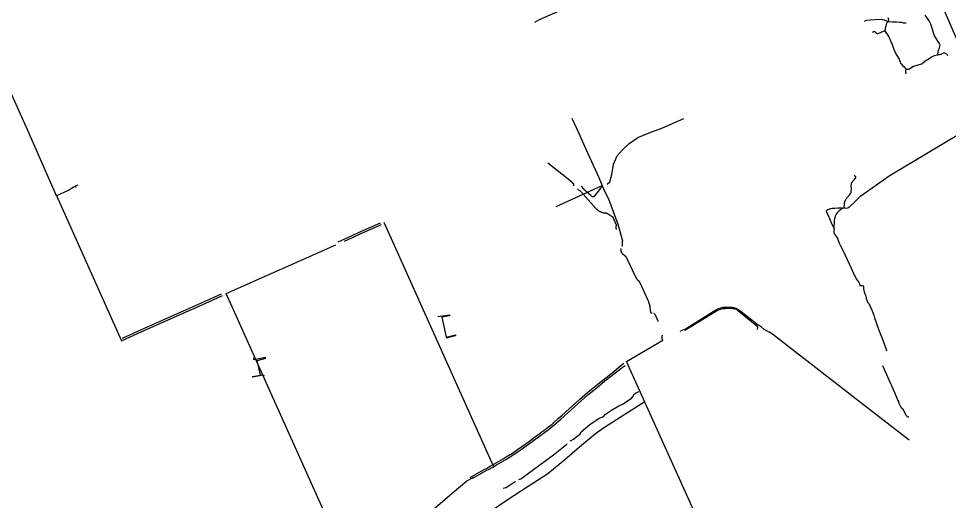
# Model space of a CAD drawing. Header units: inches. Extents: x 327545 to 344127, y 4677187 to 4689491.
# Drawn here: x 331374 to 334894, y 4681611 to 4683436 of the extents above; entities that cross this region are included whole.
import ezdxf

# ---------------------------------------------------------------- set-up
doc = ezdxf.new("R2010")
doc.units = ezdxf.units.IN
doc.header["$MEASUREMENT"] = 0
doc.layers.add('Trails', color=7, linetype='Continuous')

msp = doc.modelspace()

# ---------------------------------------------------------------- linework, layer by layer
at = {"layer": 'Trails'}
for p, q in [((334672.1604, 4683930.6376), (335021.4628, 4683127.5643)), ((331408.1939, 4683013.7236), (331045.6658, 4683821.0175)), ((331516.9955, 4682766.1762), (331408.1939, 4683013.7236)), ((331589.3461, 4682803.4107), (331599.1444, 4682807.2906)), ((331591.9213, 4682797.9243), (331589.3461, 4682803.4107)), ((333407.2239, 4682726.3361), (333580.57, 4682805.4772)), ((331515.4746, 4682769.5358), (331762.8554, 4682218.5248)), ((331517.5824, 4682764.8409), (331516.9955, 4682766.1762)), ((334490.1394, 4682719.8731), (334495.7095, 4682721.4281)), ((333169.233, 4681744.6411), (332756.6552, 4682664.9359)), ((332159.1839, 4682397.4246), (332573.6031, 4682581.015)), ((332631.5882, 4681346.4193), (332159.1839, 4682397.4246)), ((333893.9449, 4682258.3829), (334019.6551, 4682335.4693)), ((333673.412, 4682139.8625), (333810.3428, 4682220.8894)), ((334603.2865, 4681949.7143), (334292.8908, 4682190.3524)), ((334741.3178, 4681842.1583), (334603.2865, 4681949.7143))]:
    msp.add_line(p, q, dxfattribs=at)
for points in [[(333325.9964, 4683422.9921), (333343.3531, 4683432.7288), (333444.9533, 4683476.9672), (333463.1566, 4683485.6456), (333531.0627, 4683510.3007)], [(334573.1541, 4683426.9377), (334582.0334, 4683430.624), (334594.7374, 4683431.7162), (334632.8497, 4683433.9007), (334640.4995, 4683433.218), (334647.0564, 4683431.7162), (334653.7499, 4683428.7126), (334661.0764, 4683425.3965), (334666.0442, 4683425.0262), (334680.3876, 4683424.6167), (334694.0479, 4683423.7975), (334704.8396, 4683423.2513), (334713.0357, 4683422.5687), (334719.4561, 4683420.7938), (334728.1987, 4683420.5208), (334728.3352, 4683417.5171)], [(334661.7736, 4683440.2549), (334663.1165, 4683433.1711), (334662.0573, 4683426.641), (334658.3686, 4683421.9612), (334655.87, 4683419.2529)], [(334849.2822, 4683300.3222), (334849.8167, 4683301.5755), (334849.9358, 4683305.3061), (334851.3645, 4683309.4336), (334852.2759, 4683317.0626), (334853.7279, 4683320.7573), (334856.2679, 4683326.2977), (334857.6649, 4683330.8697), (334858.6259, 4683335.266), (334858.0936, 4683338.1881), (334856.6163, 4683342.0265), (334850.3873, 4683351.4267), (334842.2799, 4683363.0341), (334837.6762, 4683370.6541), (334834.8583, 4683378.3138), (334829.6936, 4683395.4919), (334826.8148, 4683407.4621), (334823.616, 4683415.4926), (334821.563, 4683420.2636), (334817.0205, 4683427.2124), (334811.4023, 4683436.1243), (334802.7908, 4683449.2355)], [(334655.8369, 4683419.1206), (334653.4377, 4683409.2397), (334652.1593, 4683404.9805), (334650.9091, 4683399.1114), (334649.8719, 4683390.4002)], [(334649.8719, 4683390.4002), (334619.4931, 4683377.1884), (334617.6623, 4683382.9655), (334609.8569, 4683387.2021), (334602.2443, 4683384.1209)], [(334649.8719, 4683390.4002), (334653.3895, 4683384.0301), (334660.0957, 4683374.6325), (334664.6448, 4683367.4872), (334671.5797, 4683351.8501), (334677.0367, 4683338.0918), (334681.9647, 4683326.753), (334686.04, 4683313.0052), (334695.2093, 4683296.7116), (334704.3787, 4683282.4546), (334705.6448, 4683276.9398), (334707.4352, 4683272.7802), (334709.4582, 4683267.9142), (334712.0775, 4683264.9773), (334716.9988, 4683258.8654), (334722.6344, 4683253.6267), (334728.5876, 4683248.2292), (334731.3699, 4683246.3228)], [(334731.3699, 4683246.3228), (334732.8738, 4683245.2923), (334736.5484, 4683244.7032), (334741.3903, 4683245.5366), (334744.622, 4683247.3214), (334758.3761, 4683255.9773), (334771.5528, 4683260.7767), (334784.356, 4683263.615), (334789.8488, 4683265.817), (334798.1101, 4683272.7802), (334805.6048, 4683278.6361), (334811.3548, 4683281.9454), (334824.6945, 4683290.4233), (334829.6951, 4683293.2014), (334837.7914, 4683296.7336), (334843.0301, 4683298.4005), (334848.6658, 4683298.8767), (334849.2822, 4683300.3222)], [(334888.0063, 4683297.2126), (334885.678, 4683299.6468), (334883.8788, 4683301.5518), (334881.7621, 4683302.9276), (334879.6455, 4683304.621), (334876.5763, 4683305.7851), (334873.9305, 4683306.2085), (334871.2846, 4683305.891), (334868.6388, 4683304.621), (334865.5696, 4683303.0335), (334863.8763, 4683301.6576), (334862.1829, 4683300.3876), (334856.3621, 4683299.6468), (334853.3987, 4683299.3293), (334850.6471, 4683299.4351), (334849.2822, 4683300.3222)], [(334730.952, 4683227.0132), (334730.2905, 4683229.5268), (334729.4968, 4683232.7018), (334729.2322, 4683235.4799), (334729.4306, 4683237.5304), (334729.5629, 4683239.581), (334730.0921, 4683242.6898), (334730.7535, 4683244.4096), (334731.3699, 4683246.3228)], [(333466.4602, 4683059.845), (333490.749, 4683005.2349), (333519.4828, 4682942.6873), (333567.6957, 4682835.2611), (333588.9682, 4682786.0485), (333604.5253, 4682754.579), (333639.9939, 4682659.5086), (333658.2203, 4682596.4126)], [(333599.4891, 4682810.6338), (333609.8079, 4682819.3651), (333616.9517, 4682847.1464), (333624.0954, 4682886.0402), (333637.5892, 4682917.7903), (333656.6392, 4682939.2216), (333682.833, 4682964.6216), (333716.1706, 4682986.8467), (333758.2394, 4683004.3092), (333806.6583, 4683021.7717), (333890.0022, 4683058.2843)], [(334536.0286, 4682743.9017), (334559.1938, 4682766.2423), (334666.1538, 4682841.7927), (334980.6081, 4683030.0458)], [(333473.8591, 4682803.593), (333474.1845, 4682807.1723), (333474.234, 4682809.0859), (333473.2625, 4682811.4024), (333471.3749, 4682813.4215), (333468.4838, 4682816.2542), (333467.4802, 4682817.0677), (333445.767, 4682834.6678), (333374.9338, 4682889.4093)], [(334495.7095, 4682721.4281), (334497.5943, 4682737.6087), (334499.0075, 4682743.7146), (334501.0395, 4682749.6201), (334502.8387, 4682752.9221), (334503.8547, 4682754.8271), (334504.7226, 4682756.2664), (334505.7386, 4682757.8963), (334507.189, 4682759.5287), (334517.6977, 4682771.824), (334519.6027, 4682774.872), (334520.9998, 4682777.031), (334521.9946, 4682778.5973), (334522.6931, 4682780.9468), (334523.3704, 4682793.6045), (334522.533, 4682801.9413), (334523.2944, 4682811.5885), (334524.3653, 4682814.3691), (334525.9202, 4682817.0764), (334528.1541, 4682820.4651), (334531.1056, 4682824.087), (334535.4712, 4682828.2939), (334537.9133, 4682831.152), (334539.3997, 4682833.5085), (334540.0723, 4682834.5387), (334540.4157, 4682835.4579), (334540.5512, 4682836.3108), (334540.5824, 4682837.2676), (334540.3925, 4682838.1364), (334539.3997, 4682839.6735), (334534.9156, 4682844.8833)], [(331516.9955, 4682766.1762), (331521.2774, 4682768.0793), (331532.1518, 4682773.318), (331548.9793, 4682780.9381), (331561.9968, 4682787.5262), (331573.2681, 4682794.9875), (331580.3325, 4682799.0356), (331587.3175, 4682802.6075), (331589.3461, 4682803.4107)], [(333557.2243, 4682771.9331), (333552.1206, 4682765.6637), (333551.3387, 4682764.6969), (333550.5425, 4682764.0145), (333549.917, 4682763.4885), (333549.2346, 4682763.1331), (333548.5664, 4682762.8061), (333547.6566, 4682762.5502), (333546.2349, 4682762.5644), (333544.9697, 4682762.6497), (333543.8593, 4682763.0016), (333542.1239, 4682764.2164), (333538.2365, 4682767.5484), (333520.1882, 4682783.0977), (333515.1902, 4682787.7486), (333509.3288, 4682795.0777), (333505.6041, 4682799.5843), (333504.171, 4682800.9599), (333503.7275, 4682801.2476), (333503.2868, 4682801.3329), (333502.9598, 4682801.2903), (333502.5973, 4682801.1565), (333502.2552, 4682800.8996), (333501.8969, 4682800.5907), (333500.8904, 4682799.9313)], [(333580.57, 4682805.4772), (333575.6903, 4682796.8395), (333557.2243, 4682771.9331)], [(333487.9875, 4682791.7565), (333488.5531, 4682791.2567), (333489.1354, 4682790.7765), (333489.7338, 4682790.3164), (333490.3474, 4682789.8769), (333490.9757, 4682789.4586), (333491.6178, 4682789.0619), (333492.2731, 4682788.6874), (333493.1277, 4682788.1998), (333493.9659, 4682787.6846), (333494.7869, 4682787.1425), (333495.5899, 4682786.5739), (333496.3739, 4682785.9794), (333497.1381, 4682785.3598), (333497.8818, 4682784.7156), (333498.6041, 4682784.0476), (333499.3043, 4682783.3564), (333499.9816, 4682782.6428), (333556.6251, 4682718.8137), (333557.7878, 4682717.5559), (333558.9913, 4682716.3371), (333560.2342, 4682715.1586), (333561.5153, 4682714.0217), (333562.8332, 4682712.9275), (333564.1863, 4682711.8774), (333565.5734, 4682710.8724), (333566.9927, 4682709.9136), (333568.4429, 4682709.0021), (333569.9223, 4682708.1389), (333571.4293, 4682707.3248), (333572.9624, 4682706.5608), (333574.5197, 4682705.8477), (333576.0997, 4682705.1863), (333577.7007, 4682704.5773), (333579.2689, 4682704.011), (333580.8556, 4682703.4984), (333582.4588, 4682703.0402), (333584.0767, 4682702.6369), (333585.7075, 4682702.2889), (333587.3491, 4682701.9968), (333588.9997, 4682701.7608), (333590.6574, 4682701.5812), (333592.3203, 4682701.4582), (333593.9864, 4682701.3919), (333594.3913, 4682701.3966), (333594.7962, 4682701.3879), (333595.2006, 4682701.3658), (333595.604, 4682701.3303), (333596.006, 4682701.2815), (333596.4062, 4682701.2193), (333596.8041, 4682701.144), (333597.1993, 4682701.0555), (333597.5913, 4682700.954), (333597.9798, 4682700.8395), (333598.3643, 4682700.7123), (333598.7443, 4682700.5723), (333599.1195, 4682700.4199), (333599.4894, 4682700.2551), (333599.8537, 4682700.0782), (333618.6416, 4682688.5202), (333618.8864, 4682688.3374), (333619.1247, 4682688.1462), (333619.3561, 4682687.9467), (333619.5804, 4682687.7393), (333619.7973, 4682687.5241), (333620.0066, 4682687.3015), (333620.2079, 4682687.0717), (333620.401, 4682686.835), (333620.5858, 4682686.5917), (333620.762, 4682686.3421), (333620.9293, 4682686.0865), (333621.0875, 4682685.8252), (333621.2365, 4682685.5584), (333621.3761, 4682685.2867), (333621.5061, 4682685.0102), (333632.8305, 4682659.1439), (333632.9639, 4682658.7936), (333633.0854, 4682658.439), (333633.1951, 4682658.0806), (333633.2928, 4682657.7187), (333633.3783, 4682657.3538), (333633.4516, 4682656.9862), (333633.5127, 4682656.6164), (333633.5614, 4682656.2448), (333633.5976, 4682655.8717), (333633.6214, 4682655.4977), (333633.6328, 4682655.123), (333633.6316, 4682654.7482), (333633.6179, 4682654.3736), (333633.5918, 4682653.9997), (333633.5532, 4682653.6269), (333633.5022, 4682653.2556), (333633.4388, 4682652.8862), (333633.3632, 4682652.5191), (333633.1826, 4682651.4276), (333633.0402, 4682650.3305), (333632.9362, 4682649.2291), (333632.8707, 4682648.1248), (333632.8438, 4682647.0188), (333632.8556, 4682645.9126), (333632.906, 4682644.8074), (333632.9949, 4682643.7047), (333633.1223, 4682642.6058), (333633.288, 4682641.5119), (333633.4918, 4682640.4246), (333633.7334, 4682639.345)], [(334495.7095, 4682721.4281), (334499.6501, 4682720.3679), (334504.7848, 4682720.119), (334509.572, 4682721.294), (334513.2431, 4682722.7822), (334514.566, 4682723.5429), (334515.9635, 4682724.5508), (334536.0286, 4682743.9017)], [(334490.1394, 4682719.8731), (334471.968, 4682719.2104), (334460.8224, 4682718.8135), (334450.206, 4682718.119), (334443.8229, 4682716.8291), (334433.8504, 4682713.2362), (334430.685, 4682711.1859), (334427.981, 4682707.9986), (334440.2013, 4682680.8204), (334448.2522, 4682662.0499), (334457.7064, 4682641.9205), (334459.8562, 4682675.9195), (334461.4685, 4682684.3831), (334462.8327, 4682690.2732), (334465.6742, 4682695.9204), (334469.3123, 4682700.9475), (334473.6145, 4682705.7844), (334480.9898, 4682713.5896), (334486.6855, 4682718.0859), (334490.1394, 4682719.8731)], [(332581.9081, 4682592.2127), (332616.338, 4682607.8558), (332659.7165, 4682627.1043), (332742.346, 4682664.2519)], [(332605.8154, 4682595.3088), (332619.8702, 4682601.5455), (332663.2487, 4682620.794), (332745.8782, 4682657.9416)], [(334457.7064, 4682641.9205), (334457.5282, 4682630.0222), (334457.5282, 4682626.7447), (334459.8595, 4682621.5277), (334464.1589, 4682615.1115), (334472.1203, 4682603.4744), (334471.9563, 4682600.6885), (334478.8949, 4682585.2779)], [(333658.431, 4682596.6664), (333658.2203, 4682596.4126), (333658.0185, 4682596.1516), (333657.8258, 4682595.8839), (333657.6424, 4682595.6097), (333657.4686, 4682595.3293), (333657.3045, 4682595.0431), (333657.1503, 4682594.7515), (333657.0063, 4682594.4547), (333656.8726, 4682594.1531), (333656.7493, 4682593.8471), (333656.6366, 4682593.5371), (333656.5347, 4682593.2233), (333656.4436, 4682592.9062), (333656.3635, 4682592.5862), (333656.2944, 4682592.2637), (333656.2365, 4682591.9389), (333656.1898, 4682591.6123), (333656.1673, 4682590.6162), (333656.1769, 4682589.6198), (333656.2187, 4682588.6243), (333656.2925, 4682587.6306), (333656.3983, 4682586.6398), (333656.5359, 4682585.653), (333656.6395, 4682584.9093), (333656.7188, 4682584.1626), (333656.7736, 4682583.4136), (333656.8039, 4682582.6634), (333656.8097, 4682581.9125), (333656.791, 4682581.1618), (333656.7477, 4682580.4121), (333656.68, 4682579.6643), (333656.588, 4682578.919), (333656.4716, 4682578.1772), (333656.331, 4682577.4396), (333656.1665, 4682576.7069), (333655.9781, 4682575.98), (333655.766, 4682575.2597)], [(334478.8949, 4682585.2779), (334481.1669, 4682580.2318), (334490.5047, 4682560.3771), (334515.8975, 4682506.3857), (334534.4776, 4682466.8799), (334542.1582, 4682451.0981), (334552.0011, 4682438.6674), (334554.295, 4682433.2647), (334555.1416, 4682426.703), (334565.6191, 4682426.9147), (334567.3125, 4682425.9092), (334569.1646, 4682424.0571), (334569.5641, 4682414.7676), (334571.8594, 4682403.624), (334574.1548, 4682395.4303), (334578.1604, 4682387.4917), (334578.7425, 4682380.5596), (334579.1129, 4682379.025), (334579.5892, 4682377.6491), (334583.1346, 4682368.2829)], [(333652.2621, 4682567.2115), (333652.0696, 4682566.5481), (333651.9, 4682565.8784), (333651.7536, 4682565.2033), (333651.6306, 4682564.5236), (333651.531, 4682563.84), (333651.455, 4682563.1534), (333651.4027, 4682562.4646), (333651.3742, 4682561.7744), (333651.3694, 4682561.0837), (333651.3885, 4682560.3932), (333651.4313, 4682559.7037), (333651.4978, 4682559.0161), (333651.588, 4682558.3313), (333651.7017, 4682557.6499), (333651.8388, 4682556.9729), (333651.9992, 4682556.3009), (333652.1825, 4682555.6349), (333652.3888, 4682554.9757), (333652.6176, 4682554.3239), (333652.8687, 4682553.6803), (333653.1418, 4682553.0459), (333653.4366, 4682552.4211), (333653.7528, 4682551.807), (333654.0899, 4682551.204), (333654.4476, 4682550.6131), (333654.8254, 4682550.0348), (333655.223, 4682549.4698), (333655.6397, 4682548.9189), (333656.0752, 4682548.3827), (333656.5289, 4682547.8618), (333657.0002, 4682547.3568), (333657.4887, 4682546.8683), (333657.9937, 4682546.397), (333658.5146, 4682545.9433), (333659.0509, 4682545.5079), (333659.6018, 4682545.0911), (333660.1668, 4682544.6936), (333660.7451, 4682544.3158), (333661.336, 4682543.9582), (333662.3909, 4682543.2456), (333663.4205, 4682542.4969), (333664.4235, 4682541.7131), (333665.3988, 4682540.895), (333666.3452, 4682540.0436), (333667.2616, 4682539.16), (333668.1468, 4682538.2452), (333668.9999, 4682537.3003), (333669.8197, 4682536.3264), (333670.6053, 4682535.3247), (333671.3558, 4682534.2965), (333672.0702, 4682533.2429), (333672.7478, 4682532.1652), (333673.3876, 4682531.0646), (333673.9889, 4682529.9426), (333674.5511, 4682528.8005), (333704.8805, 4682464.9371), (333710.5075, 4682454.0347), (333710.7036, 4682453.558), (333710.9157, 4682453.0883), (333711.1437, 4682452.6261), (333711.3874, 4682452.1719), (333711.6464, 4682451.7263), (333711.9204, 4682451.2898), (333712.2091, 4682450.8629), (333712.5122, 4682450.446), (333712.8294, 4682450.0398), (333713.1602, 4682449.6445), (333713.5042, 4682449.2608), (333713.8612, 4682448.889), (333714.2306, 4682448.5296), (333714.612, 4682448.183), (333715.0051, 4682447.8496), (333715.4092, 4682447.5297), (333715.824, 4682447.2239), (333716.454, 4682446.7551), (333717.0676, 4682446.2651), (333717.664, 4682445.7544), (333718.2426, 4682445.2235), (333718.8027, 4682444.6732), (333719.3436, 4682444.1039), (333719.8647, 4682443.5165), (333720.3654, 4682442.9116), (333720.8451, 4682442.2899), (333721.3032, 4682441.6522), (333721.7392, 4682440.9991), (333722.1526, 4682440.3315), (333722.5428, 4682439.6501), (333722.9096, 4682438.9558), (333753.8186, 4682371.7314), (333753.938, 4682371.4611), (333754.0496, 4682371.1874), (333754.1533, 4682370.9106), (333754.2491, 4682370.631), (333758.7899, 4682356.6897), (333759.3139, 4682355.0589), (333759.7819, 4682353.4112), (333760.1931, 4682351.7484), (333760.5471, 4682350.0725), (333760.8435, 4682348.3855), (333761.0819, 4682346.6893), (333762.7661, 4682333.0125), (333762.922, 4682331.5753), (333763.0363, 4682330.1341), (333763.1089, 4682328.6902), (333763.1398, 4682327.2449), (333763.9199, 4682325.1114), (333765.9308, 4682324.3706), (333769.5291, 4682323.6827)], [(331762.8554, 4682218.5248), (331840.3993, 4682252.6788), (332028.0349, 4682336.645), (332070.8123, 4682355.6572), (332093.1769, 4682365.7137), (332144.8977, 4682388.8931)], [(331767.2312, 4682228.3971), (331838.7599, 4682260.2932), (332066.0688, 4682361.549), (332141.3092, 4682395.2008)], [(334165.688, 4682280.3711), (334147.282, 4682295.7849), (334106.5642, 4682327.278), (334088.9472, 4682339.5066), (334080.1391, 4682342.9449), (334071.8769, 4682343.9515), (334060.5309, 4682344.1528), (334049.5023, 4682344.3485), (334037.0428, 4682343.4366), (334027.7897, 4682341.5696), (334019.4455, 4682338.4006), (334011.2404, 4682333.7622), (333892.084, 4682259.8116), (333884.574, 4682258.8561), (333874.3657, 4682252.9854)], [(334019.6551, 4682335.4693), (334024.0374, 4682336.7141), (334028.4586, 4682337.8125), (334032.9139, 4682338.7631), (334037.3983, 4682339.5651), (334041.907, 4682340.2174), (334046.4349, 4682340.7194), (334050.9769, 4682341.0706), (334055.5281, 4682341.2704), (334060.0835, 4682341.3187), (334064.6379, 4682341.2155), (334069.1864, 4682340.9609), (334073.7239, 4682340.5551), (334078.2453, 4682339.9985), (334082.7458, 4682339.2919), (334087.2203, 4682338.436), (334091.9594, 4682335.1122)], [(334583.1346, 4682368.2829), (334584.6038, 4682364.5058), (334587.7631, 4682361.672), (334601.559, 4682331.3697), (334607.7674, 4682315.4124), (334611.3392, 4682304.6571), (334618.1185, 4682283.8459), (334625.6604, 4682261.8866), (334635.3338, 4682239.7634), (334638.285, 4682230.2586), (334656.6481, 4682183.0626), (334655.5003, 4682178.4741)], [(332958.9773, 4682309.569), (333002.7924, 4682316.3423), (333003.6391, 4682312.109), (332973.794, 4682307.029), (332990.4099, 4682231.1992), (333025.4937, 4682240.7243), (333026.4462, 4682237.073), (332990.2512, 4682228.0242)], [(333775.4558, 4682322.3598), (333777.9429, 4682321.2485), (333779.7421, 4682318.3381), (333781.2237, 4682315.216), (333783.3061, 4682311.688), (333786.2066, 4682305.4391), (333790.4236, 4682296.3525), (333792.8111, 4682291.5767)], [(334091.6638, 4682335.3151), (334165.8312, 4682275.1046), (334167.7362, 4682270.4479), (334168.6887, 4682265.0504), (334165.9371, 4682259.0179)], [(334292.8908, 4682190.3524), (334224.7325, 4682242.5885), (334211.8903, 4682250.5283), (334201.696, 4682255.6891), (334193.7523, 4682260.1883), (334182.1016, 4682270.51), (334174.8199, 4682275.8032), (334166.8763, 4682279.376), (334165.688, 4682280.3711)], [(333807.4239, 4682239.1389), (333807.2458, 4682238.2964), (333807.0971, 4682237.4483), (333806.9783, 4682236.5954), (333806.8892, 4682235.739), (333806.8302, 4682234.8799), (333806.8013, 4682234.0193), (333806.8024, 4682233.1582), (333806.7647, 4682232.2831), (333806.7101, 4682231.4862), (333806.6959, 4682230.5792), (333806.6784, 4682229.8669), (333806.6551, 4682228.8525), (333806.9197, 4682227.6354), (333807.8193, 4682223.8254), (333808.7189, 4682220.7033)], [(332303.8346, 4682085.0056), (332298.543, 4682087.7573), (332259.8079, 4682080.5606), (332258.9612, 4682083.524), (332288.1713, 4682088.1806), (332275.6829, 4682143.2141), (332308.703, 4682152.1041), (332307.6446, 4682155.4908), (332263.4062, 4682145.7541), (332263.4062, 4682154.2208)], [(333081.4081, 4681700.8234), (333114.2168, 4681719.5925), (333137.0133, 4681732.5888), (333140.7175, 4681734.515), (333156.9312, 4681743.4473), (333170.6803, 4681751.4019), (333206.3595, 4681771.8807), (333218.1864, 4681778.7863), (333241.4433, 4681793.7486), (333261.1534, 4681806.8353), (333305.6507, 4681838.7941), (333320.3395, 4681849.4867), (333337.8497, 4681862.5043), (333366.131, 4681883.4236), (333382.5352, 4681896.1765), (333390.1817, 4681902.1826), (333397.2196, 4681908.4268), (333414.0207, 4681923.8255), (333429.2607, 4681937.0283), (333495.0363, 4681996.0255), (333515.441, 4682013.6151), (333533.1602, 4682028.4177), (333553.6495, 4682044.8854), (333577.1707, 4682064.3453), (333594.0406, 4682077.9132), (333624.817, 4682102.5089), (333645.7085, 4682119.7598), (333662.282, 4682132.9043)], [(334413.1198, 4680534.8465), (334398.4839, 4680544.5056), (334387.983, 4680556.2812), (333673.412, 4682139.8625)], [(333091.8062, 4681698.5215), (333124.6031, 4681716.9928), (333147.3903, 4681729.8251), (333150.6976, 4681731.7433), (333167.3863, 4681740.5672), (333181.0785, 4681749.1), (333216.7576, 4681769.5788), (333228.5845, 4681776.4845), (333251.8414, 4681791.4467), (333271.2487, 4681804.7023), (333315.6988, 4681836.7302), (333348.5601, 4681861.1381), (333376.1429, 4681881.6962), (333392.2164, 4681894.2772), (333406.7024, 4681906.62), (333423.9268, 4681922.2173), (333527.103, 4682013.7298), (333542.9119, 4682026.4959), (333563.1526, 4682043.0986), (333591.4631, 4682066.5142), (333612.299, 4682082.9846), (333634.7225, 4682100.7117), (333656.3637, 4682116.7517), (333667.6879, 4682124.4987)], [(334675.8483, 4682047.7781), (334672.5716, 4682055.4626), (334642.8859, 4682123.9417)], [(333459.643, 4681840.1915), (333463.1093, 4681841.5384), (333472.7119, 4681846.3101), (333486.6819, 4681857.3167), (333497.477, 4681864.7251), (333500.8426, 4681873.548), (333534.7382, 4681902.0724), (333569.1062, 4681925.5301), (333584.3593, 4681930.6365), (333592.9875, 4681940.4983), (333616.6749, 4681955.2725), (333643.6148, 4681971.9334), (333655.3226, 4681976.934), (333668.2286, 4681985.4054), (333691.2276, 4682000.7843), (333699.037, 4682010.3884), (333701.1669, 4682014.9558), (333707.1994, 4682020.1152), (333719.1967, 4682026.2736)], [(334740.0813, 4681929.1014), (334737.8588, 4681928.9427), (334735.6099, 4681929.9746), (334732.6456, 4681932.9505), (334731.0469, 4681936.1863), (334720.9385, 4681956.6458), (334713.7244, 4681962.7092), (334709.4616, 4681971.0669), (334704.6183, 4681980.7165), (334701.0411, 4681988.6963), (334675.8483, 4682047.7781)], [(333002.3744, 4681456.6012), (333064.6045, 4681509.7825), (333142.5509, 4681562.4876), (333220.9736, 4681616.1452), (333296.8563, 4681665.9928), (333374.9614, 4681715.9992), (333439.414, 4681769.3393), (333494.6591, 4681817.4407), (333555.778, 4681867.7645), (333585.3056, 4681889.5133), (333666.1095, 4681940.6309), (333741.5384, 4681988.8857)], [(333265.3749, 4681693.4965), (333268.7017, 4681694.3559), (333272.8297, 4681696.6674), (333364.3496, 4681763.4153), (333396.4916, 4681786.8401), (333446.8006, 4681827.1307), (333448.1195, 4681829.4312)], [(332702.7522, 4681396.4388), (332775.0107, 4681447.2276), (332923.9077, 4681565.2765), (333012.9036, 4681642.265), (333069.3817, 4681688.458), (333092.7145, 4681701.5525)], [(333206.777, 4681661.158), (333211.6975, 4681661.8589), (333217.315, 4681663.6899), (333251.5755, 4681686.5205), (333252.0477, 4681686.7592)]]:
    msp.add_lwpolyline(points, dxfattribs=at)

doc.saveas('drawing.dxf')
